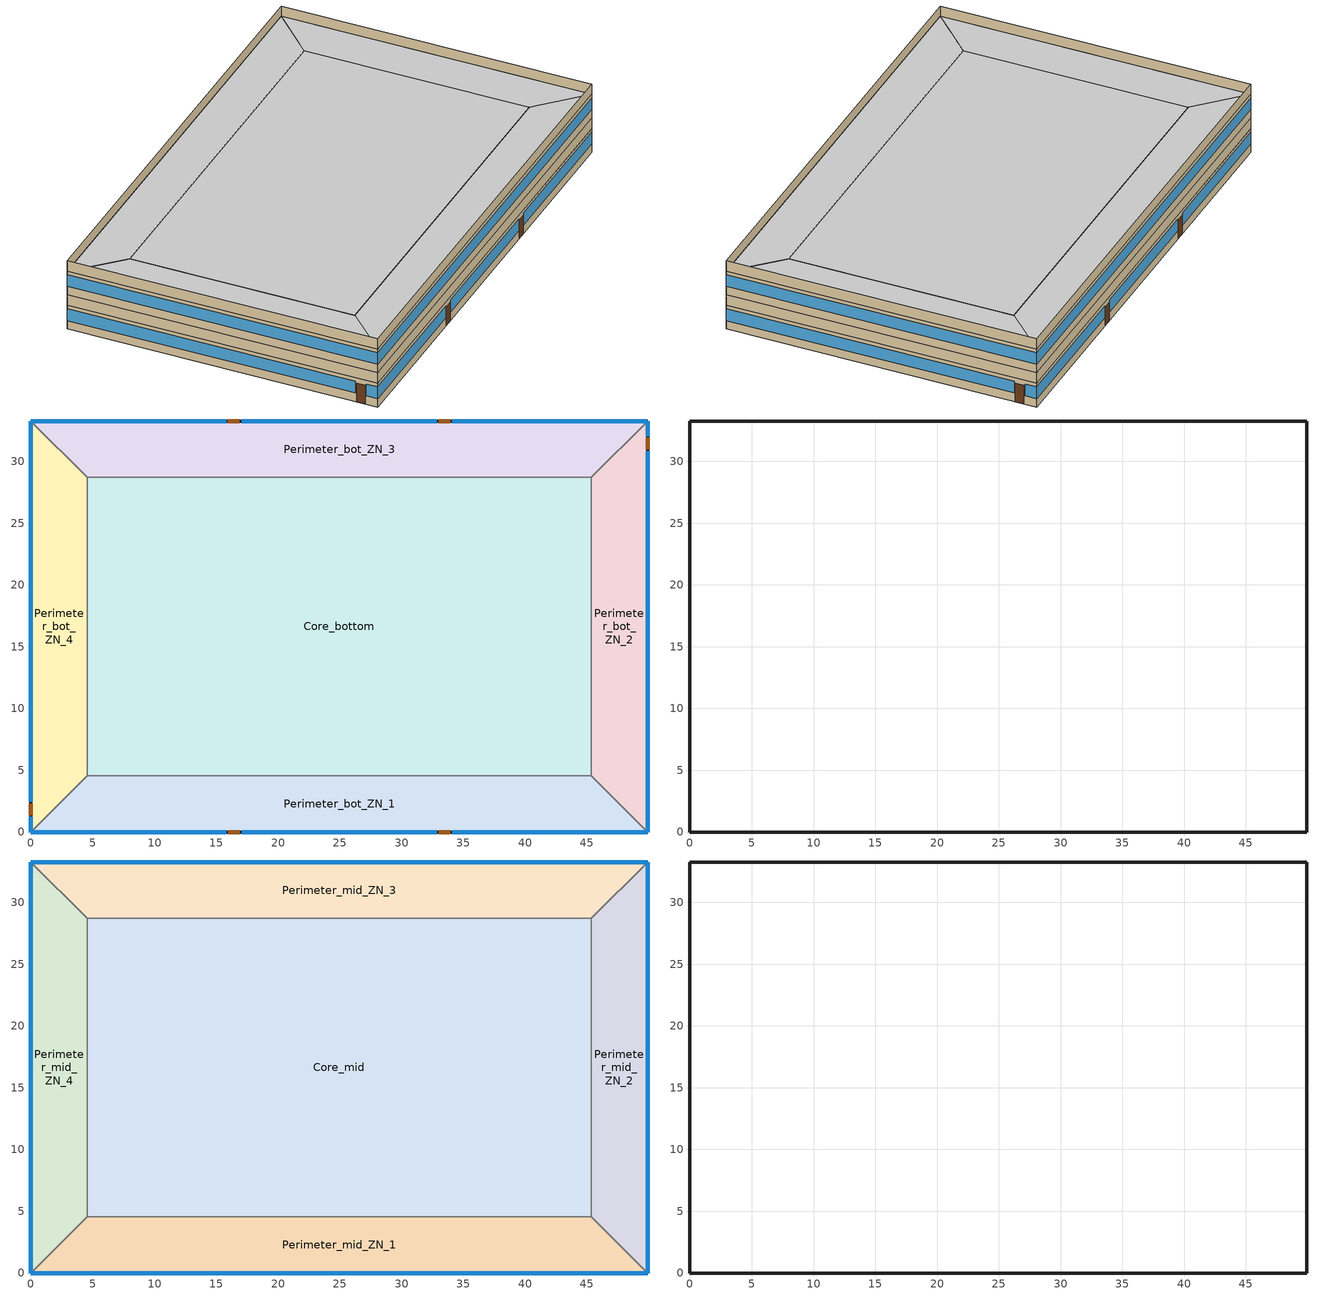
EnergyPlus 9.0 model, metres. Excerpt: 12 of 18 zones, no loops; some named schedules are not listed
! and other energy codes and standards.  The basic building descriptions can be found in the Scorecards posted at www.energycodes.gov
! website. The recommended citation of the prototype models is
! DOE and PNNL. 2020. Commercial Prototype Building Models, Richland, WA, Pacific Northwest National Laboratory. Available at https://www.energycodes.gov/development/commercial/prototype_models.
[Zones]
Perimeter_bot_ZN_1
 floor ground (Perimeter_bot_ZN_1_Floor_Ffactor): 0,0 4.57,4.57 45.34,4.57 49.91,0 z0
 wall outside (nonres_ext_wall): 0,0 49.91,0 z0:2.74
 wall to Perimeter_bot_ZN_2 (int_wall): 49.91,0 45.34,4.57 z0:2.74
 window (Window_U_0.42_SHGC_0.4): 0,0 15.82,0 / 17.04,0 32.87,0 / 34.09,0 49.91,0 z0.95:2.33
 door (Swinging Door_con): 15.98,0 16.9,0 / 33.01,0 33.93,0 z0:2.13
 ceiling to FirstFloor_Plenum (DropCeiling): 49.91,0 45.34,4.57 4.57,4.57 0,0 z2.74
Perimeter_bot_ZN_2
 floor ground (Perimeter_bot_ZN_2_Floor_Ffactor): 49.91,0 45.34,4.57 45.34,28.7 49.91,33.27 z0
 wall outside (nonres_ext_wall): 49.91,0 49.91,33.27 z0:2.74
 wall to Perimeter_bot_ZN_3 (int_wall): 49.91,33.27 45.34,28.7 z0:2.74
 window (Window_U_0.42_SHGC_0.4): 49.91,0 49.91,30.84 / 49.91,32.05 49.91,33.27 z0.97:2.33
 door (Swinging Door_con): 49.91,30.99 49.91,31.9 z0:2.13
 ceiling to FirstFloor_Plenum (DropCeiling): 49.91,33.27 45.34,28.7 45.34,4.57 49.91,0 z2.74
Perimeter_bot_ZN_3
 floor ground (Perimeter_bot_ZN_3_Floor_Ffactor): 49.91,33.27 45.34,28.7 4.57,28.7 0,33.27 z0
 wall outside (nonres_ext_wall): 49.91,33.27 0,33.27 z0:2.74
 wall to Perimeter_bot_ZN_4 (int_wall): 0,33.27 4.57,28.7 z0:2.74
 window (Window_U_0.42_SHGC_0.4): 49.91,33.27 34.09,33.27 / 32.87,33.27 17.04,33.27 / 15.82,33.27 0,33.27 z0.95:2.33
 door (Swinging Door_con): 33.94,33.27 33.03,33.27 / 16.84,33.27 15.93,33.27 z0:2.13
 ceiling to FirstFloor_Plenum (DropCeiling): 0,33.27 4.57,28.7 45.34,28.7 49.91,33.27 z2.74
Perimeter_bot_ZN_4
 floor ground (Perimeter_bot_ZN_4_Floor_Ffactor): 0,33.27 4.57,28.7 4.57,4.57 0,0 z0
 wall outside (nonres_ext_wall): 0,33.27 0,0 z0:2.74
 wall to Perimeter_bot_ZN_1 (int_wall): 0,0 4.57,4.57 z0:2.74
 window (Window_U_0.42_SHGC_0.4): 0,33.27 0,2.44 / 0,1.22 0,0 z0.97:2.33
 door (Swinging Door_con): 0,2.28 0,1.37 z0:2.13
 ceiling to FirstFloor_Plenum (DropCeiling): 0,0 4.57,4.57 4.57,28.7 0,33.27 z2.74
Core_bottom
 floor adiabatic (Core_bot_ZN_5_Floor_Ffactor): 45.34,28.7 45.34,4.57 4.57,4.57 4.57,28.7 z0
 wall to Perimeter_bot_ZN_1 (int_wall): 4.57,4.57 45.34,4.57 z0:2.74
 wall to Perimeter_bot_ZN_2 (int_wall): 45.34,4.57 45.34,28.7 z0:2.74
 wall to Perimeter_bot_ZN_3 (int_wall): 45.34,28.7 4.57,28.7 z0:2.74
 wall to Perimeter_bot_ZN_4 (int_wall): 4.57,28.7 4.57,4.57 z0:2.74
 ceiling to FirstFloor_Plenum (DropCeiling): 4.57,28.7 4.57,4.57 45.34,4.57 45.34,28.7 z2.74
FirstFloor_Plenum
 wall outside (nonres_ext_wall): 49.91,33.27 0,33.27 0,0 49.91,0 49.91,33.27 z2.74:3.96
Perimeter_mid_ZN_1
 floor to FirstFloor_Plenum (int_slab_floor): 0,0 4.57,4.57 45.34,4.57 49.91,0 z3.96
 wall outside (nonres_ext_wall): 0,0 49.91,0 z3.96:6.71
 wall to Perimeter_mid_ZN_2 (int_wall): 49.91,0 45.34,4.57 z3.96:6.71
 window (Window_U_0.42_SHGC_0.4): 0,0 49.91,0 z4.98:6.29
 ceiling to MidFloor_Plenum (DropCeiling): 49.91,0 45.34,4.57 4.57,4.57 0,0 z6.71
Perimeter_mid_ZN_2
 floor to FirstFloor_Plenum (int_slab_floor): 49.91,0 45.34,4.57 45.34,28.7 49.91,33.27 z3.96
 wall outside (nonres_ext_wall): 49.91,0 49.91,33.27 z3.96:6.71
 wall to Perimeter_mid_ZN_3 (int_wall): 49.91,33.27 45.34,28.7 z3.96:6.71
 window (Window_U_0.42_SHGC_0.4): 49.91,0 49.91,33.27 z4.98:6.29
 ceiling to MidFloor_Plenum (DropCeiling): 49.91,33.27 45.34,28.7 45.34,4.57 49.91,0 z6.71
Perimeter_mid_ZN_3
 floor to FirstFloor_Plenum (int_slab_floor): 49.91,33.27 45.34,28.7 4.57,28.7 0,33.27 z3.96
 wall outside (nonres_ext_wall): 49.91,33.27 0,33.27 z3.96:6.71
 wall to Perimeter_mid_ZN_4 (int_wall): 0,33.27 4.57,28.7 z3.96:6.71
 window (Window_U_0.42_SHGC_0.4): 49.91,33.27 0,33.27 z4.98:6.29
 ceiling to MidFloor_Plenum (DropCeiling): 0,33.27 4.57,28.7 45.34,28.7 49.91,33.27 z6.71
Perimeter_mid_ZN_4
 floor to FirstFloor_Plenum (int_slab_floor): 0,33.27 4.57,28.7 4.57,4.57 0,0 z3.96
 wall outside (nonres_ext_wall): 0,33.27 0,0 z3.96:6.71
 wall to Perimeter_mid_ZN_1 (int_wall): 0,0 4.57,4.57 z3.96:6.71
 window (Window_U_0.42_SHGC_0.4): 0,33.27 0,0 z4.98:6.29
 ceiling to MidFloor_Plenum (DropCeiling): 0,0 4.57,4.57 4.57,28.7 0,33.27 z6.71
Core_mid
 floor to FirstFloor_Plenum (int_slab_floor): 45.34,28.7 45.34,4.57 4.57,4.57 4.57,28.7 z3.96
 wall to Perimeter_mid_ZN_3 (int_wall): 45.34,28.7 4.57,28.7 z3.96:6.71
 wall to Perimeter_mid_ZN_2 (int_wall): 45.34,4.57 45.34,28.7 z3.96:6.71
 wall to Perimeter_mid_ZN_1 (int_wall): 4.57,4.57 45.34,4.57 z3.96:6.71
 wall to Perimeter_mid_ZN_4 (int_wall): 4.57,28.7 4.57,4.57 z3.96:6.71
 ceiling to MidFloor_Plenum (DropCeiling): 4.57,28.7 4.57,4.57 45.34,4.57 45.34,28.7 z6.71
MidFloor_Plenum
 wall outside (nonres_ext_wall): 49.91,33.27 0,33.27 0,0 49.91,0 49.91,33.27 z6.71:7.92
[Building]
OfficeMedium: North Axis {deg}=0; Terrain=City; Loads Convergence Tolerance Value=0.04; Temperature Convergence Tolerance Value {deltaC}=0.2; Solar Distribution=FullInteriorAndExterior; Maximum Number of Warmup Days=25; Minimum Number of Warmup Days=6
[Site:Location]
Site:Location=Denver-Aurora-Buckley.AFB_CO_USA WMO=724695; Latitude {N+ S-}=39.72; Longitude {W- E+}=-104.75; Time Zone Relative to GMT {GMT+/-}=-7; Elevation {m}=1726
[SizingPeriod:DesignDay] Day of Month=21; Dry-Bulb Temperature Range Modifier Type=DefaultMultipliers; Humidity Condition Type=Wetbulb; Barometric Pressure {Pa}=82237; Rain {Yes/No}=No; Snow on ground {Yes/No}=No; Daylight Savings Time Indicator=No
Name | Month | Day Type | Maximum Dry-Bulb Temperature {C} | Daily Dry-Bulb Temperature Range {C} | Wetbulb at Maximum Dry-Bulb {C} | Wind Speed {m/s} design conditions vs. traditional 6.71 m/s (15 mph) | Wind Direction {Degrees; N=0, S=180} | Solar Model Indicator | Clearness {0.0 to 1.1} | Wind Speed {m/s} design conditions vs. traditional 3.35 m/s (7mph) | ASHRAE Clear Sky Optical Depth for Beam Irradiance (taub) | ASHRAE Clear Sky Optical Depth for Diffuse Irradiance (taud)
Denver-Aurora-Buckley.AFB_CO_USA Ann Htg 99.6% Condns DB | 12 | WinterDesignDay | -17.9 | 0 | -17.9 | 2.5 | 180 | ASHRAEClearSky | 0
Denver-Aurora-Buckley.AFB_CO_USA Ann Clg .4% Condns DB=>MWB | 7 | SummerDesignDay | 33.9 | 14.8 | 15 |  | 30 | ASHRAETau |  | 3.6 | 0.423 | 2.02
[Site:WaterMainsTemperature]
Calculation Method=Correlation; Annual average outdoor air temperature {C}=9.95; Maximum difference in monthly average outdoor air temperatures {C}=23.7
[Site:GroundTemperature:FCfactorMethod]
January Ground Temperature {C}=7.1; February Ground Temperature {C}=3; March Ground Temperature {C}=-1; April Ground Temperature {C}=0.8; May Ground Temperature {C}=-0.2; June Ground Temperature {C}=4.8; July Ground Temperature {C}=6.1; August Ground Temperature {C}=13.7; September Ground Temperature {C}=22.2; October Ground Temperature {C}=22.7; November Ground Temperature {C}=21.7; December Ground Temperature {C}=18.5
[Material:NoMass]
Opaque Door panel_con: MediumRough, 0.352237, 0.9, 0.7, 0.7
CP02 CARPET PAD: VeryRough, 0.21648, 0.9, 0.7, 0.8
Nonres_Exterior_Wall_Insulation: MediumSmooth, 2.81828, 0.9, 0.7, 0.7
[Construction]
Swinging Door_con: Opaque Door panel_con
InteriorFurnishings: Std Wood 6inch
DropCeiling: AC02 Acoustic Ceiling
int_wall: G01 13mm gypsum board, G01 13mm gypsum board
int_slab_floor: 100mm Normalweight concrete floor, CP02 CARPET PAD
nonres_ext_wall: F07 25mm stucco, G01 16mm gypsum board, Nonres_Exterior_Wall_Insulation, G01 16mm gypsum board
Window_U_0.42_SHGC_0.4: Glazing Layer
[Material]
Name | Roughness | Thickness {m} | Conductivity {W/m-K} | Density {kg/m3} | Specific Heat {J/kg-K} | Thermal Absorptance | Solar Absorptance | Visible Absorptance | Absorptance:Thermal | Absorptance:Solar | Absorptance:Visible
Std Wood 6inch | MediumSmooth | 0.15 | 0.12 | 540 | 1210 | 0.9 | 0.7 | 0.7
AC02 Acoustic Ceiling | MediumSmooth | 0.0127 | 0.057 | 288 | 1339 | 0.9 | 0.7 | 0.2
F07 25mm stucco | Smooth | 0.0254 | 0.72 | 1856 | 840 | 0.9 | 0.7 | 0.7
G01 13mm gypsum board | Smooth | 0.0127 | 0.16 | 800 | 1090 |  |  |  | 0.9 | 0.7 | 0.5
G01 16mm gypsum board | MediumSmooth | 0.0159 | 0.16 | 800 | 1090
100mm Normalweight concrete floor | MediumRough | 0.1016 | 2.31 | 2322 | 832
[WindowMaterial:SimpleGlazingSystem]
Glazing Layer: U-Factor {W/m2-K}=2.38487; Solar Heat Gain Coefficient=0.4; Visible Transmittance=0.44
[Construction:FfactorGroundFloor] F-Factor=0.90012
Name | Area | PerimeterExposed
Perimeter_bot_ZN_1_Floor_Ffactor; Perimeter_bot_ZN_3_Floor_Ffactor | 207.338 | 49.911
Perimeter_bot_ZN_2_Floor_Ffactor | 131.262 | 33.2738
Perimeter_bot_ZN_4_Floor_Ffactor | 131.254 | 33.2738
Core_bot_ZN_5_Floor_Ffactor | 983.537 | 0
[Zone] Type=1; Multiplier=1; Volume {m3}=autocalculate; Floor Area {m2}=autocalculate
Name | Ceiling Height {m} | Part of Total Floor Area
Core_bottom; Core_mid; Perimeter_bot_ZN_3; Perimeter_bot_ZN_2; Perimeter_bot_ZN_1; Perimeter_bot_ZN_4; Perimeter_mid_ZN_3; Perimeter_mid_ZN_2; Perimeter_mid_ZN_1; Perimeter_mid_ZN_4 | 2.7432 | YES
MidFloor_Plenum; FirstFloor_Plenum | 1.2192 | No
[InternalMass] Construction=InteriorFurnishings
Name | Zone | Surface Area {m2}
Core_bottom_InternalMass_1 | Core_bottom | 1967.08
Core_mid_InternalMass_1 | Core_mid | 1967.08
Perimeter_bot_ZN_3_InternalMass_1 | Perimeter_bot_ZN_3 | 414.675
Perimeter_bot_ZN_2_InternalMass_1 | Perimeter_bot_ZN_2 | 262.5073
Perimeter_bot_ZN_1_InternalMass_1 | Perimeter_bot_ZN_1 | 414.6723
Perimeter_bot_ZN_4_InternalMass_1 | Perimeter_bot_ZN_4 | 262.5056
Perimeter_mid_ZN_3_InternalMass_1 | Perimeter_mid_ZN_3 | 414.675
Perimeter_mid_ZN_2_InternalMass_1 | Perimeter_mid_ZN_2 | 262.5073
Perimeter_mid_ZN_1_InternalMass_1 | Perimeter_mid_ZN_1 | 414.6723
Perimeter_mid_ZN_4_InternalMass_1 | Perimeter_mid_ZN_4 | 262.5056
[People] Number of People Calculation Method=Area/Person; Zone Floor Area per Person {m2/person}=18.5788; Fraction Radiant=0.3; Sensible Heat Fraction=AUTOCALCULATE; Activity Level Schedule=ACTIVITY_SCH; Enable ASHRAE 55 Comfort Warnings=No; Mean Radiant Temperature Calculation Type=ZoneAveraged; Work Efficiency Schedule=WORK_EFF_SCH; Clothing Insulation Calculation Method=ClothingInsulationSchedule; Clothing Insulation Schedule=CLOTHING_SCH; Air Velocity Schedule=AIR_VELO_SCH; Thermal Comfort Model 1 Type=FANGER
Name | Zone or ZoneList | Number of People Schedule
Core_bottom | Core_bottom | BLDG_OCC_SCH_wo_SB
Core_mid | Core_mid | BLDG_OCC_SCH_wo_SB
Perimeter_bot_ZN_3 | Perimeter_bot_ZN_3 | BLDG_OCC_SCH_wo_SB
Perimeter_bot_ZN_2 | Perimeter_bot_ZN_2 | BLDG_OCC_SCH_wo_SB
Perimeter_bot_ZN_1 | Perimeter_bot_ZN_1 | BLDG_OCC_SCH_wo_SB
Perimeter_bot_ZN_4 | Perimeter_bot_ZN_4 | BLDG_OCC_SCH_wo_SB
Perimeter_mid_ZN_3 | Perimeter_mid_ZN_3 | BLDG_OCC_SCH_wo_SB
Perimeter_mid_ZN_2 | Perimeter_mid_ZN_2 | BLDG_OCC_SCH_w_SB
Perimeter_mid_ZN_1 | Perimeter_mid_ZN_1 | BLDG_OCC_SCH_wo_SB
Perimeter_mid_ZN_4 | Perimeter_mid_ZN_4 | BLDG_OCC_SCH_wo_SB
[Lights] Schedule=BLDG_LIGHT_SCH; Design Level Calculation Method=Watts/Area; Watts per Zone Floor Area {W/m2}=8.82641; Return Air Fraction=0; Fraction Radiant=0.7; Fraction Visible=0.2; Fraction Replaceable=1; Return Air Fraction Calculated from Plenum Temperature=No
Name | Zone or ZoneList
Core_bottom_Lights | Core_bottom
Core_mid_Lights | Core_mid
Perimeter_bot_ZN_3_Lights | Perimeter_bot_ZN_3
Perimeter_bot_ZN_2_Lights | Perimeter_bot_ZN_2
Perimeter_bot_ZN_1_Lights | Perimeter_bot_ZN_1
Perimeter_bot_ZN_4_Lights | Perimeter_bot_ZN_4
Perimeter_mid_ZN_3_Lights | Perimeter_mid_ZN_3
Perimeter_mid_ZN_2_Lights | Perimeter_mid_ZN_2
Perimeter_mid_ZN_1_Lights | Perimeter_mid_ZN_1
Perimeter_mid_ZN_4_Lights | Perimeter_mid_ZN_4
[ElectricEquipment] Design Level Calculation Method=EquipmentLevel; Fraction Latent=0; Fraction Radiant=0.5; Fraction Lost=0
Name | Zone or ZoneList | Schedule | Design Level {W}
Core_bottom_MiscPlug_Equip | Core_bottom | BLDG_EQUIP_SCH | 7937.16
Core_mid_MiscPlug_Equip | Core_mid | BLDG_EQUIP_SCH | 7937.16
Perimeter_bot_ZN_3_MiscPlug_Equip | Perimeter_bot_ZN_3 | BLDG_EQUIP_SCH | 1673.21
Perimeter_bot_ZN_2_MiscPlug_Equip | Perimeter_bot_ZN_2 | BLDG_EQUIP_SCH | 1059.22
Perimeter_bot_ZN_1_MiscPlug_Equip | Perimeter_bot_ZN_1 | BLDG_EQUIP_SCH | 1673.2
Perimeter_bot_ZN_4_MiscPlug_Equip | Perimeter_bot_ZN_4 | BLDG_EQUIP_SCH | 1059.21
Perimeter_mid_ZN_3_MiscPlug_Equip | Perimeter_mid_ZN_3 | BLDG_EQUIP_SCH | 1673.21
Perimeter_mid_ZN_2_MiscPlug_Equip | Perimeter_mid_ZN_2 | BLDG_EQUIP_SCH | 1059.22
Perimeter_mid_ZN_1_MiscPlug_Equip | Perimeter_mid_ZN_1 | BLDG_EQUIP_SCH | 1673.2
Perimeter_mid_ZN_4_MiscPlug_Equip | Perimeter_mid_ZN_4 | BLDG_EQUIP_SCH | 1059.21
Core_bottom_Elevators_Equip | Core_bottom | BLDG_ELEVATORS | 32109.9
Elevators_Lights_Fan | Core_bottom | ELEV_LIGHT_FAN_SCH_ADD_DF | 125
[Exterior:Lights] Control Option=AstronomicalClock
Name | Schedule | Design Level {W}
Exterior_Lights_a | Exterior_lighting_schedule_a | 519.2
Exterior_Lights_b | Exterior_lighting_schedule_b | 7402.3
[Daylighting:Controls] Daylighting Method=SplitFlux; Lighting Control Type=Stepped; Minimum Input Power Fraction for Continuous or ContinuousOff Dimming Control=0.3; Minimum Light Output Fraction for Continuous or ContinuousOff Dimming Control=0.2; Number of Stepped Control Steps=3; Probability Lighting will be Reset When Needed in Manual Stepped Control=1; Maximum Allowable Discomfort Glare Index=22; Fraction of Zone Controlled by Reference Point 1=0.3835; Illuminance Setpoint at Reference Point 1 {lux}=377; Fraction of Zone Controlled by Reference Point 2=0.1395; Illuminance Setpoint at Reference Point 2 {lux}=377
Name | Zone | Glare Calculation Daylighting Reference Point | Glare Calculation Azimuth Angle of View Direction Clockwise from Zone y-Axis {deg} | Daylighting Reference Point 1 | Daylighting Reference Point 2
Perimeter_bot_ZN_1_DaylCtrl | Perimeter_bot_ZN_1 | Perimeter_bot_ZN_1_DaylRefPt1 | 180 | Perimeter_bot_ZN_1_DaylRefPt1 | Perimeter_bot_ZN_1_DaylRefPt2
Perimeter_bot_ZN_2_DaylCtrl | Perimeter_bot_ZN_2 | Perimeter_bot_ZN_2_DaylRefPt1 | 90 | Perimeter_bot_ZN_2_DaylRefPt1 | Perimeter_bot_ZN_2_DaylRefPt2
Perimeter_bot_ZN_3_DaylCtrl | Perimeter_bot_ZN_3 | Perimeter_bot_ZN_3_DaylRefPt1 | 0 | Perimeter_bot_ZN_3_DaylRefPt1 | Perimeter_bot_ZN_3_DaylRefPt2
Perimeter_bot_ZN_4_DaylCtrl | Perimeter_bot_ZN_4 | Perimeter_bot_ZN_4_DaylRefPt1 | 270 | Perimeter_bot_ZN_4_DaylRefPt1 | Perimeter_bot_ZN_4_DaylRefPt2
Perimeter_mid_ZN_1_DaylCtrl | Perimeter_mid_ZN_1 | Perimeter_mid_ZN_1_DaylRefPt1 | 180 | Perimeter_mid_ZN_1_DaylRefPt1 | Perimeter_mid_ZN_1_DaylRefPt2
Perimeter_mid_ZN_2_DaylCtrl | Perimeter_mid_ZN_2 | Perimeter_mid_ZN_2_DaylRefPt1 | 90 | Perimeter_mid_ZN_2_DaylRefPt1 | Perimeter_mid_ZN_2_DaylRefPt2
Perimeter_mid_ZN_3_DaylCtrl | Perimeter_mid_ZN_3 | Perimeter_mid_ZN_3_DaylRefPt1 | 0 | Perimeter_mid_ZN_3_DaylRefPt1 | Perimeter_mid_ZN_3_DaylRefPt2
Perimeter_mid_ZN_4_DaylCtrl | Perimeter_mid_ZN_4 | Perimeter_mid_ZN_4_DaylRefPt1 | 270 | Perimeter_mid_ZN_4_DaylRefPt1 | Perimeter_mid_ZN_4_DaylRefPt2
[ZoneInfiltration:DesignFlowRate] Temperature Term Coefficient=0; Velocity Squared Term Coefficient=0
Name | Zone or ZoneList | Schedule | Design Flow Rate Calculation Method | Design Flow Rate {m3/s} | Flow per Exterior Surface Area {m3/s-m2} | Constant Term Coefficient | Velocity Term Coefficient
Perimeter_bot_ZN_3_Infiltration | Perimeter_bot_ZN_3 | INFIL_SCH_PNNL | Flow/ExteriorArea | 0 | 0.00056896 | 0 | 0.224
Perimeter_bot_ZN_2_Infiltration | Perimeter_bot_ZN_2 | INFIL_SCH_PNNL | Flow/ExteriorArea | 0 | 0.00056896 | 0 | 0.224
Perimeter_bot_ZN_1_Infiltration | Perimeter_bot_ZN_1 | INFIL_SCH_PNNL | Flow/ExteriorArea | 0 | 0.00056896 | 0 | 0.224
Perimeter_bot_ZN_1_Door_Infiltration | Perimeter_bot_ZN_1 | INFIL_Door_Opening_SCH | Flow/Zone | 0.67866 |  | 1 | 0
Perimeter_bot_ZN_4_Infiltration | Perimeter_bot_ZN_4 | INFIL_SCH_PNNL | Flow/ExteriorArea | 0 | 0.00056896 | 0 | 0.224
Perimeter_mid_ZN_3_Infiltration | Perimeter_mid_ZN_3 | INFIL_SCH_PNNL | Flow/ExteriorArea | 0 | 0.00056896 | 0 | 0.224
Perimeter_mid_ZN_2_Infiltration | Perimeter_mid_ZN_2 | INFIL_SCH_PNNL | Flow/ExteriorArea | 0 | 0.00056896 | 0 | 0.224
Perimeter_mid_ZN_1_Infiltration | Perimeter_mid_ZN_1 | INFIL_SCH_PNNL | Flow/ExteriorArea | 0 | 0.00056896 | 0 | 0.224
Perimeter_mid_ZN_4_Infiltration | Perimeter_mid_ZN_4 | INFIL_SCH_PNNL | Flow/ExteriorArea | 0 | 0.00056896 | 0 | 0.224
FirstFloor_Plenum_Infiltration | FirstFloor_Plenum | INFIL_SCH_PNNL | Flow/ExteriorArea | 0 | 0.00056896 | 0 | 0.224
MidFloor_Plenum_Infiltration | MidFloor_Plenum | INFIL_SCH_PNNL | Flow/ExteriorArea | 0 | 0.00056896 | 0 | 0.224
[AvailabilityManager:NightCycle] Applicability Schedule=Always_On; Fan Schedule=HVACOperationSchd; Control Type=CycleOnAny; Thermostat Tolerance {deltaC}=1; Cycling Run Time Control Type=FixedRunTime; Cycling Run Time {s}=1800
PACU_VAV_bot Availability Manager; PACU_VAV_mid Availability Manager; PACU_VAV_top Availability Manager
[AirLoopHVAC:ReturnPlenum]
Name | Zone
FirstFloor_Return_Plenum | FirstFloor_Plenum
MidFloor_Return_Plenum | MidFloor_Plenum
[EnergyManagementSystem:Sensor]
Name | Output:Variable or Output:Meter | Output:Variable or Output:Meter Index Key
Facility_Int_LTG | InteriorLights:Electricity
OAT | Site Outdoor Air Drybulb Temperature | Environment
[EnergyManagementSystem:GlobalVariable]
Wired_LTG
[EnergyManagementSystem:Program]
Transformer_Load_Prog: SET Wired_LTG = Facility_Int_LTG*0.0281
OA_BASED_OPTIMUM_START_EMS_Program: IF DaylightSavings==0 && DayOfWeek>1 && Hour==5 && OAT<23.9 && OAT>1.7; SET CLGSETP_SCH_Actuator = 26.7; SET HTGSETP_SCH_Actuator = 15.6; ELSEIF DaylightSavings==1 && DayOfWeek>1 && Hour==4 && OAT<23.9 && OAT>1.7; SET CLGSETP_SCH_Actuator = 26.7; SET HTGSETP_SCH_Actuator = 15.6; ELSE; SET CLGSETP_SCH_Actuator = NULL; SET HTGSETP_SCH_Actuator = NULL; ENDIF
[EnergyManagementSystem:ProgramCallingManager]
Transformer_Load_Prog_Manager: AfterPredictorAfterHVACManagers; Transformer_Load_Prog
OA_BASED_OPTIMUM_START_EMS_Program Manager: BeginTimestepBeforePredictor; OA_BASED_OPTIMUM_START_EMS_Program
[EnergyManagementSystem:OutputVariable]
Wired_LTG: EMS Variable=Wired_LTG; Type of Data in Variable=Summed; Update Frequency=ZoneTimeStep; Units=J
[ElectricLoadCenter:Transformer]
Transformer 1: Availability Schedule=Always_On; Transformer Usage=PowerInFromGrid; Rated Capacity {VA}=45000; Phase=3; Conductor Material=Aluminum; Full Load Temperature Rise {C}=150; Fraction of Eddy Current Losses=0.1; Performance Input Method=NominalEfficiency; Nameplate Efficiency=0.977; Per Unit Load for Nameplate Efficiency=0.35; Reference Temperature for Nameplate Efficiency {C}=75; Consider Transformer Loss for Utility Cost=Yes; Meter 1=Wired_LTG_Electricity; Meter 2=Wired_INT_EQUIP
[EnergyManagementSystem:Actuator] Actuated Component Type=Schedule:Compact; Actuated Component Control Type=Schedule Value
Name | Actuated Component Unique
CLGSETP_SCH_Actuator | CLGSETP_SCH_Yes_Optimum
HTGSETP_SCH_Actuator | HTGSETP_SCH_Yes_Optimum
